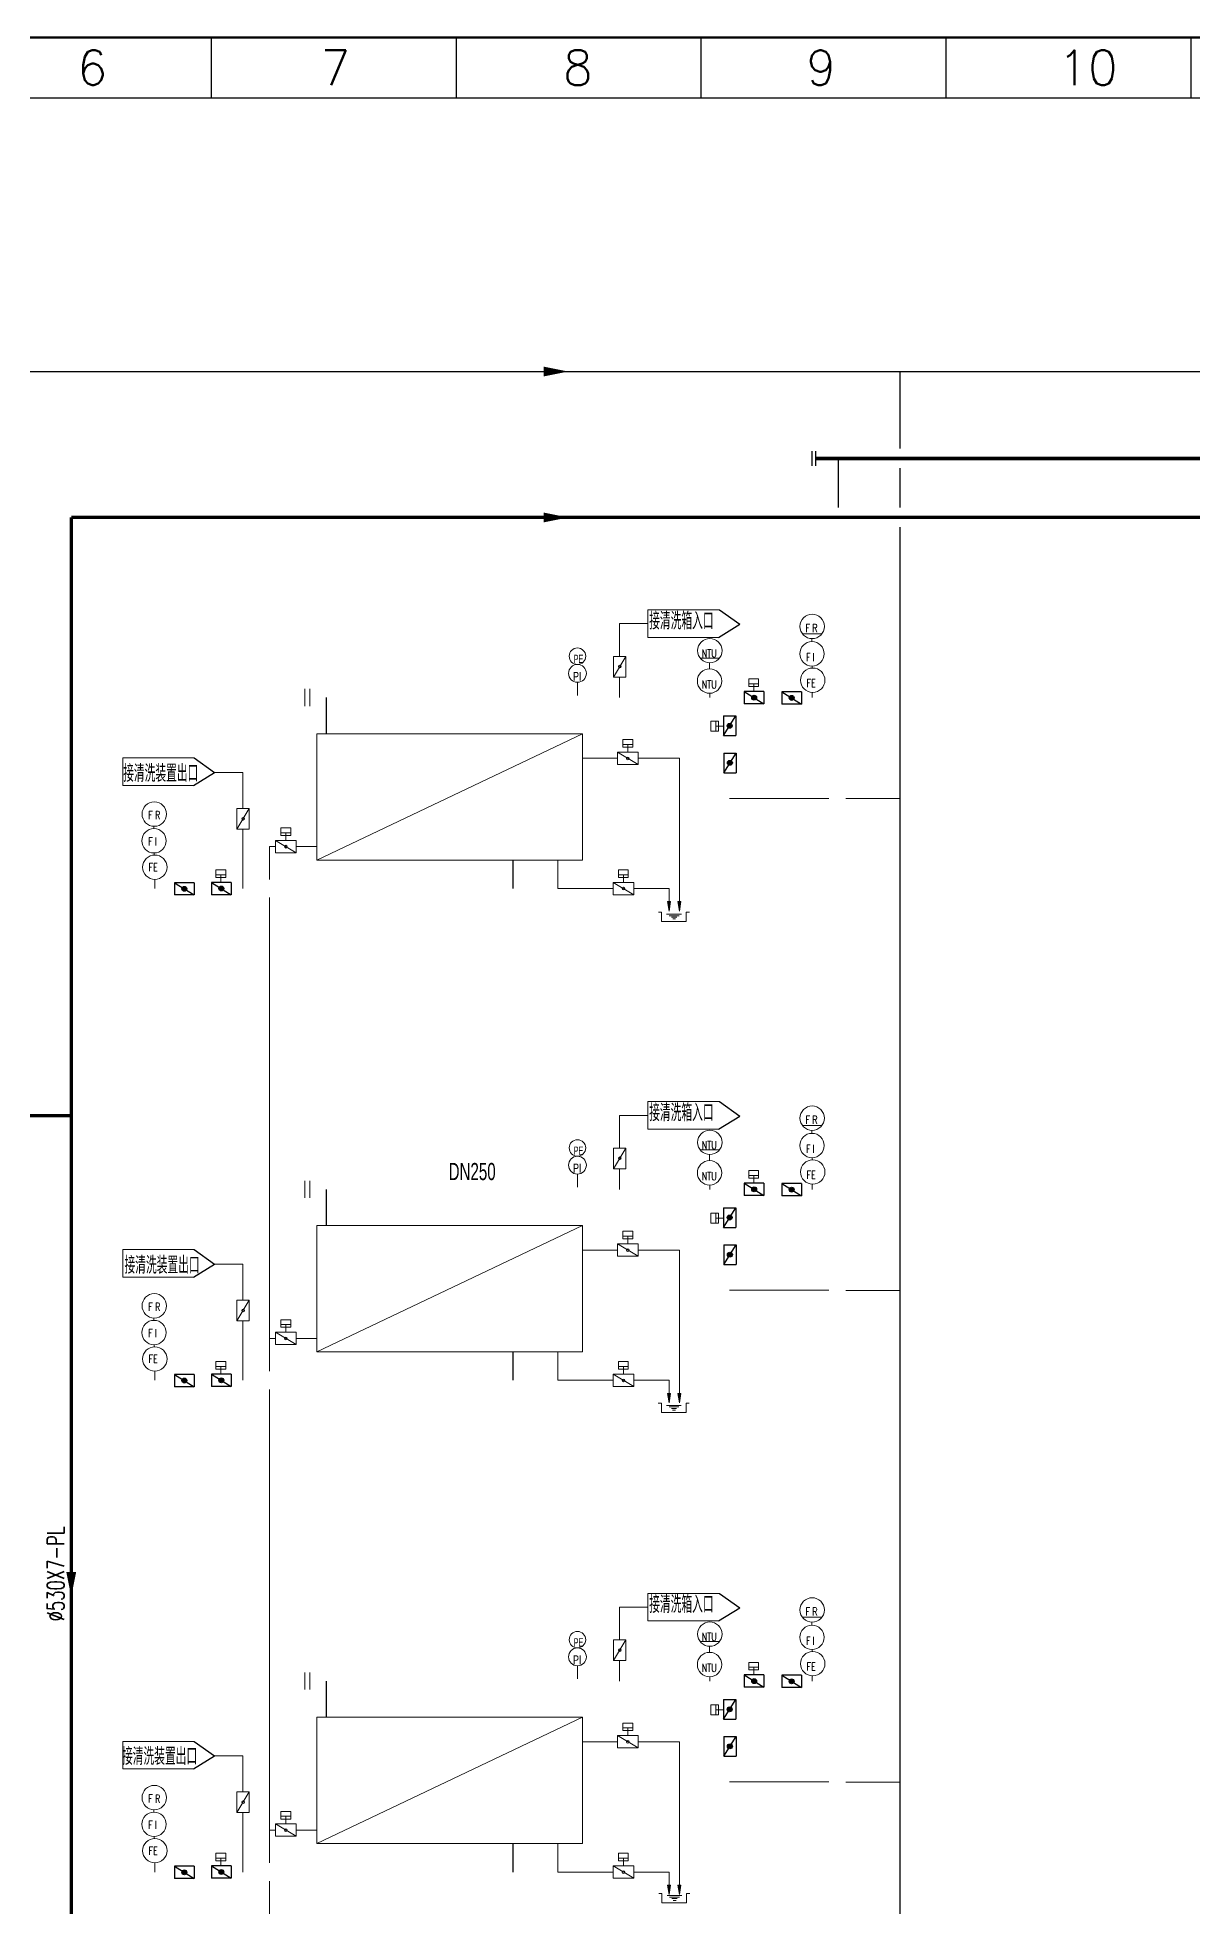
# Model space of a CAD drawing. Extents: x 2681 to 3102, y -1003 to -710.
# Drawn here: x 2822.8 to 2943.1, y -904.9 to -710.3 of the extents above; entities that cross this region are included whole.
import ezdxf

# ---------------------------------------------------------------- set-up
doc = ezdxf.new("R2010")
doc.units = 0
doc.header["$LTSCALE"] = 10
doc.header["$MEASUREMENT"] = 0
doc.layers.get('0').update_dxf_attribs({"linetype": 'CONTINUOUS'})
doc.layers.add('1', color=7, linetype='CONTINUOUS')
for name, color, linetype, lineweight in [('Level 1', 1, 'CONTINUOUS', 0), ('Level 5', 1, 'CONTINUOUS', 0), ('Level 63', 7, 'CONTINUOUS', 0)]:
    doc.layers.add(name, color=color, linetype=linetype, lineweight=lineweight)
doc.styles.add('HZ', font='geditxt.shx', dxfattribs={"width": 0.7, "bigfont": 'hztxt1.shx'})
doc.styles.get("Standard").update_dxf_attribs({"font": 'geditxt.shx', "width": 0.7, "bigfont": 'hztxt1.shx'})
doc.styles.add('Style-Single-line FangSong', font='')
doc.styles.add('Style-Single-line KaiTi', font='Single-line KaiTi.shx', dxfattribs={"bigfont": 'Single-line KaiTibig.shx'})
doc.styles.add('Style-STANDARD', font='')
doc.styles.get('Style-Single-line FangSong').set_extended_font_data('宋体')
doc.styles.get('Style-STANDARD').set_extended_font_data('宋体')

# ---------------------------------------------------------------- blocks, each defined once
blk = doc.blocks.new('A$C4607793D')
at = {"layer": '1'}
blk.add_lwpolyline([(1, 5, 0, 2, 0), (1, 0, 2, 2, 0)], format="xyseb", dxfattribs=at)
blk = doc.blocks.new('A$C17911FE2')
h = blk.add_hatch(color=0)
edge = h.paths.add_edge_path()
edge.add_arc((1.25, 2), 0.5, 0, 360)
at = {"color": 0}
for p, q in [((0, 0), (2.5, 4)), ((0, 4), (0, 0)), ((0, 4), (2.5, 4)), ((2.5, 4), (2.5, 0)), ((0, 0), (2.5, 0))]:
    blk.add_line(p, q, dxfattribs=at)
blk.add_circle((1.25, 2), 0.5, dxfattribs=at)

msp = doc.modelspace()

# ---------------------------------------------------------------- hatches: boundary and pattern name
h = msp.add_hatch(color=0)
edge = h.paths.add_edge_path()
edge.add_arc((2897.46, -779.03), 0.256, 0, 360)
h = msp.add_hatch(color=0)
edge = h.paths.add_edge_path()
edge.add_arc((2894.9, -781.97), 0.256, 0, 360)
h = msp.add_hatch(color=0)
edge = h.paths.add_edge_path()
edge.add_arc((2841.96, -798.91), 0.256, 0, 360)
h = msp.add_hatch(color=0)
edge = h.paths.add_edge_path()
edge.add_arc((2897.46, -830.23), 0.256, 0, 360)
h = msp.add_hatch(color=0)
edge = h.paths.add_edge_path()
edge.add_arc((2894.9, -833.17), 0.256, 0, 360)
h = msp.add_hatch(color=0)
edge = h.paths.add_edge_path()
edge.add_arc((2841.96, -850.11), 0.256, 0, 360)
h = msp.add_hatch(color=0)
edge = h.paths.add_edge_path()
edge.add_arc((2897.46, -881.43), 0.256, 0, 360)
h = msp.add_hatch(color=0)
edge = h.paths.add_edge_path()
edge.add_arc((2894.9, -884.37), 0.256, 0, 360)
h = msp.add_hatch(color=0)
edge = h.paths.add_edge_path()
edge.add_arc((2841.96, -901.31), 0.256, 0, 360)

# ---------------------------------------------------------------- linework, layer by layer
at = {"color": 0, "lineweight": 50}
msp.add_line((2681.49, -710.29), (3102.33, -710.29), dxfattribs=at)
at = {"color": 0}
for p, q in [((2840.88, -710.29), (2840.88, -716.59)), ((2866.4, -710.29), (2866.4, -716.59)), ((2891.91, -710.29), (2891.91, -716.59)), ((2917.43, -710.29), (2917.43, -716.59)), ((2942.94, -710.29), (2942.94, -716.59)), ((2896.43, -778.39), (2898.48, -779.67)), ((2898.48, -778.39), (2896.43, -778.39)), ((2896.43, -778.39), (2896.43, -779.67)), ((2898.48, -778.39), (2898.48, -779.67)), ((2898.48, -779.67), (2896.43, -779.67)), ((2894.26, -782.99), (2895.54, -780.94)), ((2894.26, -780.94), (2894.26, -782.99)), ((2894.26, -780.94), (2895.54, -780.94)), ((2895.54, -780.94), (2895.54, -782.99)), ((2894.26, -782.99), (2895.54, -782.99)), ((2840.93, -798.27), (2842.98, -799.55)), ((2842.98, -798.27), (2840.93, -798.27)), ((2840.93, -798.27), (2840.93, -799.55)), ((2842.98, -799.55), (2840.93, -799.55)), ((2842.98, -798.27), (2842.98, -799.55)), ((2896.43, -829.59), (2898.48, -830.87)), ((2898.48, -829.59), (2896.43, -829.59)), ((2896.43, -829.59), (2896.43, -830.87)), ((2898.48, -830.87), (2896.43, -830.87)), ((2898.48, -829.59), (2898.48, -830.87)), ((2894.26, -834.19), (2895.54, -832.14)), ((2894.26, -832.14), (2894.26, -834.19)), ((2894.26, -832.14), (2895.54, -832.14)), ((2895.54, -832.14), (2895.54, -834.19)), ((2894.26, -834.19), (2895.54, -834.19)), ((2840.93, -849.47), (2842.98, -850.75)), ((2842.98, -849.47), (2840.93, -849.47)), ((2840.93, -849.47), (2840.93, -850.75)), ((2842.98, -849.47), (2842.98, -850.75)), ((2842.98, -850.75), (2840.93, -850.75)), ((2896.43, -880.79), (2898.48, -882.07)), ((2898.48, -880.79), (2896.43, -880.79)), ((2896.43, -880.79), (2896.43, -882.07)), ((2898.48, -880.79), (2898.48, -882.07)), ((2894.26, -885.39), (2895.54, -883.34)), ((2894.26, -883.34), (2894.26, -885.39)), ((2894.26, -883.34), (2895.54, -883.34)), ((2895.54, -883.34), (2895.54, -885.39)), ((2898.48, -882.07), (2896.43, -882.07)), ((2894.26, -885.39), (2895.54, -885.39)), ((2840.93, -900.67), (2842.98, -901.95)), ((2842.98, -900.67), (2840.93, -900.67)), ((2840.93, -900.67), (2840.93, -901.95)), ((2842.98, -900.67), (2842.98, -901.95)), ((2842.98, -901.95), (2840.93, -901.95))]:
    msp.add_line(p, q, dxfattribs=at)
at = {"color": 0, "lineweight": 30}
msp.add_line((2687.79, -716.59), (3096.03, -716.59), dxfattribs=at)
at = {"color": 4, "linetype": 'Continuous'}
for p, q in [((2755.98, -745.08), (3031.84, -745.08)), ((2755.98, -745.08), (3014.88, -745.08)), ((2912.65, -753.1), (2912.65, -745.08)), ((2912.65, -759.25), (2912.65, -755.15)), ((2912.65, -945.89), (2912.65, -761.29))]:
    msp.add_line(p, q, dxfattribs=at)
at = {"color": 4}
for p, q in [((2893.84, -769.9), (2895.96, -771.4)), ((2893.76, -772.76), (2895.96, -771.4)), ((2839.14, -785.31), (2841.26, -786.82)), ((2839.06, -788.17), (2841.26, -786.82)), ((2893.84, -821.1), (2895.96, -822.6)), ((2893.76, -823.96), (2895.96, -822.6)), ((2839.14, -836.51), (2841.26, -838.02)), ((2839.06, -839.37), (2841.26, -838.02)), ((2893.76, -875.16), (2895.96, -873.8)), ((2893.84, -872.3), (2895.96, -873.8)), ((2839.06, -890.57), (2841.26, -889.22)), ((2839.14, -887.71), (2841.26, -889.22))]:
    msp.add_line(p, q, dxfattribs=at)
at = {"color": 3, "linetype": 'Continuous', "const_width": 0.358}
for points in [[(2903.89, -754.13), (3025.43, -754.13)], [(2826.32, -760.27), (2826.32, -954.13)], [(2826.32, -760.27), (2944.08, -760.27)], [(2806.02, -822.57), (2826.32, -822.57)]]:
    msp.add_lwpolyline(points, dxfattribs=at)
at = {"color": 0}
for centre in [(2897.46, -779.03), (2894.9, -781.97), (2841.96, -798.91), (2897.46, -830.23), (2894.9, -833.17), (2841.96, -850.11), (2897.46, -881.43), (2894.9, -884.37), (2841.96, -901.31)]:
    msp.add_circle(centre, 0.256, dxfattribs=at)
at = {"layer": '1'}
for p, q in [((2903.49, -754.89), (2903.49, -753.36)), ((2903.89, -754.89), (2903.89, -753.36))]:
    msp.add_line(p, q, dxfattribs=at)
at = {"layer": 'Level 1', "color": 4, "linetype": 'Continuous', "lineweight": 0}
for p, q in [((2886.39, -769.9), (2886.39, -772.76)), ((2893.84, -769.9), (2886.39, -769.9)), ((2886.39, -772.76), (2893.76, -772.76)), ((2851.91, -795.94), (2879.56, -782.8)), ((2831.69, -785.31), (2831.69, -788.17)), ((2839.14, -785.31), (2831.69, -785.31)), ((2831.69, -788.17), (2839.06, -788.17)), ((2886.39, -821.1), (2886.39, -823.96)), ((2893.84, -821.1), (2886.39, -821.1)), ((2886.39, -823.96), (2893.76, -823.96)), ((2851.91, -847.14), (2879.56, -834)), ((2831.69, -836.51), (2831.69, -839.37)), ((2839.14, -836.51), (2831.69, -836.51)), ((2831.69, -839.37), (2839.06, -839.37)), ((2886.39, -872.3), (2886.39, -875.16)), ((2893.84, -872.3), (2886.39, -872.3)), ((2886.39, -875.16), (2893.76, -875.16)), ((2851.91, -898.34), (2879.56, -885.2)), ((2831.69, -887.71), (2831.69, -890.57)), ((2839.14, -887.71), (2831.69, -887.71)), ((2831.69, -890.57), (2839.06, -890.57))]:
    msp.add_line(p, q, dxfattribs=at)
at = {"layer": 'Level 1', "color": 7, "linetype": 'Continuous', "lineweight": 0}
for p, q in [((2883.44, -771.33), (2886.39, -771.33)), ((2884.09, -774.74), (2882.8, -776.89)), ((2850.66, -778.13), (2850.66, -779.92)), ((2851.19, -778.13), (2851.19, -779.92)), ((2896.89, -777.58), (2897.92, -777.58)), ((2897.41, -778.38), (2897.41, -777.58)), ((2893.46, -782.54), (2893.46, -781.5)), ((2894.25, -782.02), (2893.46, -782.02)), ((2883.77, -783.91), (2884.81, -783.91)), ((2884.29, -784.7), (2884.29, -783.91)), ((2885.37, -785.99), (2883.22, -784.7)), ((2841.26, -786.82), (2844.21, -786.82)), ((2844.86, -790.57), (2843.57, -792.72)), ((2847.61, -793.9), (2847.61, -795.19)), ((2849.76, -795.19), (2847.61, -793.9)), ((2848.16, -793.1), (2849.2, -793.1)), ((2848.68, -793.9), (2848.68, -793.1)), ((2841.39, -797.47), (2842.43, -797.47)), ((2841.91, -798.27), (2841.91, -797.47)), ((2883.32, -797.47), (2884.35, -797.47)), ((2883.84, -798.27), (2883.84, -797.47)), ((2884.91, -799.56), (2882.76, -798.27)), ((2888.59, -798.91), (2888.59, -801.26)), ((2888.43, -800.27), (2888.59, -801.26)), ((2888.76, -800.27), (2888.43, -800.27)), ((2888.48, -800.31), (2888.6, -801.13)), ((2888.7, -800.31), (2888.48, -800.31)), ((2888.52, -800.37), (2888.59, -800.94)), ((2888.65, -800.37), (2888.52, -800.37)), ((2888.61, -800.4), (2888.57, -800.41)), ((2888.57, -800.41), (2888.59, -800.78)), ((2888.59, -801.26), (2888.76, -800.27)), ((2888.59, -801.26), (2888.7, -800.31)), ((2888.59, -800.94), (2888.61, -800.4)), ((2888.6, -801.13), (2888.65, -800.37)), ((2889.51, -800.27), (2889.67, -801.26)), ((2889.83, -800.27), (2889.51, -800.27)), ((2889.55, -800.31), (2889.67, -801.13)), ((2889.77, -800.31), (2889.55, -800.31)), ((2889.6, -800.37), (2889.67, -800.94)), ((2889.72, -800.37), (2889.6, -800.37)), ((2889.69, -800.4), (2889.64, -800.41)), ((2889.64, -800.41), (2889.66, -800.78)), ((2889.67, -801.26), (2889.83, -800.27)), ((2889.67, -801.26), (2889.77, -800.31)), ((2889.67, -801.13), (2889.72, -800.37)), ((2889.67, -800.94), (2889.69, -800.4)), ((2883.44, -822.53), (2886.39, -822.53)), ((2884.09, -825.94), (2882.8, -828.09)), ((2896.89, -828.78), (2897.92, -828.78)), ((2897.41, -829.58), (2897.41, -828.78)), ((2850.66, -829.33), (2850.66, -831.12)), ((2851.19, -829.33), (2851.19, -831.12)), ((2893.46, -833.74), (2893.46, -832.7)), ((2894.25, -833.22), (2893.46, -833.22)), ((2885.37, -837.19), (2883.22, -835.9)), ((2883.77, -835.11), (2884.81, -835.11)), ((2884.29, -835.9), (2884.29, -835.11)), ((2841.26, -838.02), (2844.21, -838.02)), ((2844.86, -841.77), (2843.57, -843.92)), ((2848.16, -844.3), (2849.2, -844.3)), ((2848.68, -845.1), (2848.68, -844.3)), ((2847.61, -845.1), (2847.61, -846.39)), ((2849.76, -846.39), (2847.61, -845.1)), ((2841.39, -848.67), (2842.43, -848.67)), ((2841.91, -849.47), (2841.91, -848.67)), ((2884.91, -850.76), (2882.76, -849.47)), ((2883.32, -848.67), (2884.35, -848.67)), ((2883.84, -849.47), (2883.84, -848.67)), ((2888.59, -850.11), (2888.59, -852.46)), ((2888.43, -851.47), (2888.59, -852.46)), ((2888.76, -851.47), (2888.43, -851.47)), ((2888.48, -851.51), (2888.6, -852.33)), ((2888.7, -851.51), (2888.48, -851.51)), ((2888.52, -851.57), (2888.59, -852.14)), ((2888.65, -851.57), (2888.52, -851.57)), ((2888.61, -851.6), (2888.57, -851.61)), ((2888.57, -851.61), (2888.59, -851.98)), ((2888.59, -852.46), (2888.76, -851.47)), ((2888.59, -852.46), (2888.7, -851.51)), ((2888.59, -852.14), (2888.61, -851.6)), ((2888.6, -852.33), (2888.65, -851.57)), ((2889.51, -851.47), (2889.67, -852.46)), ((2889.83, -851.47), (2889.51, -851.47)), ((2889.55, -851.51), (2889.67, -852.33)), ((2889.77, -851.51), (2889.55, -851.51)), ((2889.6, -851.57), (2889.67, -852.14)), ((2889.72, -851.57), (2889.6, -851.57)), ((2889.69, -851.6), (2889.64, -851.61)), ((2889.64, -851.61), (2889.66, -851.98)), ((2889.67, -852.46), (2889.83, -851.47)), ((2889.67, -852.46), (2889.77, -851.51)), ((2889.67, -852.33), (2889.72, -851.57)), ((2889.67, -852.14), (2889.69, -851.6)), ((2883.44, -873.73), (2886.39, -873.73)), ((2884.09, -877.14), (2882.8, -879.29)), ((2850.66, -880.53), (2850.66, -882.32)), ((2851.19, -880.53), (2851.19, -882.32)), ((2896.89, -879.98), (2897.92, -879.98)), ((2897.41, -880.78), (2897.41, -879.98)), ((2893.46, -884.94), (2893.46, -883.9)), ((2894.25, -884.42), (2893.46, -884.42)), ((2885.37, -888.39), (2883.22, -887.1)), ((2883.77, -886.31), (2884.81, -886.31)), ((2884.29, -887.1), (2884.29, -886.31)), ((2841.26, -889.22), (2844.21, -889.22)), ((2844.86, -892.97), (2843.57, -895.12)), ((2847.61, -896.3), (2847.61, -897.59)), ((2849.76, -897.59), (2847.61, -896.3)), ((2848.16, -895.5), (2849.2, -895.5)), ((2848.68, -896.3), (2848.68, -895.5)), ((2841.39, -899.87), (2842.43, -899.87)), ((2841.91, -900.67), (2841.91, -899.87)), ((2884.91, -901.96), (2882.76, -900.67)), ((2883.32, -899.87), (2884.35, -899.87)), ((2883.84, -900.67), (2883.84, -899.87)), ((2888.43, -902.67), (2888.59, -903.66)), ((2888.76, -902.67), (2888.43, -902.67)), ((2888.48, -902.71), (2888.6, -903.53)), ((2888.7, -902.71), (2888.48, -902.71)), ((2888.52, -902.77), (2888.59, -903.34)), ((2888.65, -902.77), (2888.52, -902.77)), ((2888.61, -902.8), (2888.57, -902.81)), ((2888.57, -902.81), (2888.59, -903.18)), ((2888.59, -901.31), (2888.59, -903.66)), ((2888.59, -903.66), (2888.76, -902.67)), ((2888.59, -903.66), (2888.7, -902.71)), ((2888.59, -903.34), (2888.61, -902.8)), ((2888.6, -903.53), (2888.65, -902.77)), ((2889.51, -902.67), (2889.67, -903.66)), ((2889.83, -902.67), (2889.51, -902.67)), ((2889.55, -902.71), (2889.67, -903.53)), ((2889.77, -902.71), (2889.55, -902.71)), ((2889.6, -902.77), (2889.67, -903.34)), ((2889.72, -902.77), (2889.6, -902.77)), ((2889.69, -902.8), (2889.64, -902.81)), ((2889.64, -902.81), (2889.66, -903.18)), ((2889.67, -903.66), (2889.83, -902.67)), ((2889.67, -903.66), (2889.77, -902.71)), ((2889.67, -903.53), (2889.72, -902.77)), ((2889.67, -903.34), (2889.69, -902.8))]:
    msp.add_line(p, q, dxfattribs=at)
at = {"layer": 'Level 1', "color": 7, "linetype": 'Continuous', "lineweight": 0, "ltscale": 10}
for p, q in [((2883.44, -774.74), (2883.44, -771.33)), ((2883.44, -779.03), (2883.44, -776.89)), ((2844.21, -790.57), (2844.21, -786.82)), ((2894.9, -789.52), (2905.22, -789.52)), ((2906.99, -789.55), (2912.65, -789.55)), ((2844.21, -798.91), (2844.21, -792.72)), ((2883.44, -825.94), (2883.44, -822.53)), ((2883.44, -830.23), (2883.44, -828.09)), ((2844.21, -841.77), (2844.21, -838.02)), ((2894.9, -840.72), (2905.22, -840.72)), ((2906.99, -840.75), (2912.65, -840.75)), ((2844.21, -850.11), (2844.21, -843.92)), ((2883.44, -877.14), (2883.44, -873.73)), ((2883.44, -881.43), (2883.44, -879.29)), ((2844.21, -892.97), (2844.21, -889.22)), ((2894.9, -891.92), (2905.22, -891.92)), ((2906.99, -891.95), (2912.65, -891.95)), ((2844.21, -901.31), (2844.21, -895.12))]:
    msp.add_line(p, q, dxfattribs=at)
at = {"layer": 'Level 1', "color": 4, "linetype": 'Continuous', "lineweight": 0, "ltscale": 10}
for p, q in [((2879.05, -777.44), (2879.05, -778.81)), ((2879.59, -785.35), (2883.22, -785.35)), ((2885.37, -785.35), (2889.67, -785.35)), ((2889.67, -801.26), (2889.67, -785.35)), ((2846.96, -794.55), (2846.96, -797.96)), ((2877.01, -798.91), (2877.01, -795.94)), ((2846.96, -849.16), (2846.96, -799.86)), ((2882.76, -798.91), (2877.01, -798.91)), ((2884.91, -798.91), (2888.59, -798.91)), ((2887.49, -801.36), (2887.81, -801.36)), ((2887.81, -801.36), (2887.81, -802.33)), ((2888.34, -801.58), (2889.89, -801.58)), ((2888.61, -801.74), (2889.63, -801.74)), ((2890.38, -802.33), (2890.38, -801.36)), ((2890.38, -801.36), (2890.71, -801.36)), ((2887.81, -802.33), (2890.38, -802.33)), ((2888.84, -801.89), (2889.4, -801.89)), ((2888.98, -802.07), (2889.28, -802.07)), ((2879.05, -828.64), (2879.05, -830.01)), ((2879.59, -836.55), (2883.22, -836.55)), ((2885.37, -836.55), (2889.67, -836.55)), ((2889.67, -852.46), (2889.67, -836.55)), ((2877.01, -850.11), (2877.01, -847.14)), ((2882.76, -850.11), (2877.01, -850.11)), ((2884.91, -850.11), (2888.59, -850.11)), ((2846.96, -900.36), (2846.96, -851.06)), ((2887.47, -852.51), (2887.79, -852.51)), ((2887.79, -852.51), (2887.79, -853.48)), ((2887.79, -853.48), (2890.36, -853.48)), ((2888.32, -852.74), (2889.87, -852.74)), ((2888.59, -852.89), (2889.61, -852.89)), ((2888.83, -853.05), (2889.38, -853.05)), ((2888.96, -853.23), (2889.26, -853.23)), ((2890.36, -853.48), (2890.36, -852.51)), ((2890.36, -852.51), (2890.69, -852.51)), ((2879.05, -879.84), (2879.05, -881.21)), ((2879.59, -887.75), (2883.22, -887.75)), ((2885.37, -887.75), (2889.67, -887.75)), ((2889.67, -903.66), (2889.67, -887.75)), ((2877.01, -901.31), (2877.01, -898.34)), ((2846.96, -951.56), (2846.96, -902.26)), ((2882.76, -901.31), (2877.01, -901.31)), ((2884.91, -901.31), (2888.59, -901.31)), ((2887.53, -903.55), (2887.85, -903.55)), ((2887.85, -903.55), (2887.85, -904.51)), ((2887.85, -904.51), (2890.42, -904.51)), ((2888.38, -903.77), (2889.93, -903.77)), ((2888.65, -903.93), (2889.67, -903.93)), ((2888.88, -904.08), (2889.44, -904.08)), ((2889.02, -904.26), (2889.32, -904.26)), ((2890.42, -904.51), (2890.42, -903.55)), ((2890.42, -903.55), (2890.75, -903.55))]:
    msp.add_line(p, q, dxfattribs=at)
at = {"layer": 'Level 1', "color": 3, "linetype": 'Continuous', "lineweight": 30, "ltscale": 10}
for p, q in [((2852.92, -782.8), (2852.92, -779.03)), ((2872.31, -795.94), (2872.31, -798.91)), ((2852.92, -834), (2852.92, -830.23)), ((2872.31, -847.14), (2872.31, -850.11)), ((2852.92, -885.2), (2852.92, -881.43)), ((2872.31, -898.34), (2872.31, -901.31))]:
    msp.add_line(p, q, dxfattribs=at)
at = {"layer": 'Level 1', "color": 3, "linetype": 'Continuous', "lineweight": 0}
for p, q in [((2847.61, -794.55), (2846.96, -794.55)), ((2851.91, -794.55), (2849.76, -794.55)), ((2847.61, -845.75), (2846.96, -845.75)), ((2851.91, -845.75), (2849.76, -845.75)), ((2847.61, -896.95), (2846.96, -896.95)), ((2851.91, -896.95), (2849.76, -896.95))]:
    msp.add_line(p, q, dxfattribs=at)
at = {"layer": 'Level 1', "color": 3, "linetype": 'Continuous', "lineweight": 30, "ltscale": 10, "flags": 128}
msp.add_lwpolyline([(2906.24, -759.25), (2906.24, -754.13)], dxfattribs=at)
msp.add_lwpolyline([(2902.26, -932.63, 0.0000179, 0.0000179, 0), (2906.24, -932.63, 0, 0, 0), (2906.24, -761.29, 0, 0, 0)], format="xyseb", dxfattribs=at)
at = {"layer": 'Level 1', "color": 7, "linetype": 'Continuous', "lineweight": 0, "flags": 128}
for points in [[(2884.09, -774.74), (2884.09, -776.89), (2882.8, -776.89), (2882.8, -774.74)], [(2896.89, -777.08), (2897.92, -777.08), (2897.92, -777.87), (2896.89, -777.87)], [(2892.95, -782.54), (2892.95, -781.5), (2893.74, -781.5), (2893.74, -782.54)], [(2883.77, -783.4), (2884.81, -783.4), (2884.81, -784.19), (2883.77, -784.19)], [(2885.37, -785.99), (2883.22, -785.99), (2883.22, -784.7), (2885.37, -784.7)], [(2844.86, -790.57), (2844.86, -792.72), (2843.57, -792.72), (2843.57, -790.57)], [(2849.76, -795.19), (2847.61, -795.19), (2847.61, -793.9), (2849.76, -793.9)], [(2848.16, -792.6), (2849.2, -792.6), (2849.2, -793.39), (2848.16, -793.39)], [(2841.39, -796.96), (2842.43, -796.96), (2842.43, -797.76), (2841.39, -797.76)], [(2883.32, -796.96), (2884.35, -796.96), (2884.35, -797.76), (2883.32, -797.76)], [(2884.91, -799.56), (2882.76, -799.56), (2882.76, -798.27), (2884.91, -798.27)], [(2884.09, -825.94), (2884.09, -828.09), (2882.8, -828.09), (2882.8, -825.94)], [(2896.89, -828.28), (2897.92, -828.28), (2897.92, -829.07), (2896.89, -829.07)], [(2892.95, -833.74), (2892.95, -832.7), (2893.74, -832.7), (2893.74, -833.74)], [(2883.77, -834.6), (2884.81, -834.6), (2884.81, -835.39), (2883.77, -835.39)], [(2885.37, -837.19), (2883.22, -837.19), (2883.22, -835.9), (2885.37, -835.9)], [(2844.86, -841.77), (2844.86, -843.92), (2843.57, -843.92), (2843.57, -841.77)], [(2848.16, -843.8), (2849.2, -843.8), (2849.2, -844.59), (2848.16, -844.59)], [(2849.76, -846.39), (2847.61, -846.39), (2847.61, -845.1), (2849.76, -845.1)], [(2841.39, -848.16), (2842.43, -848.16), (2842.43, -848.96), (2841.39, -848.96)], [(2883.32, -848.16), (2884.35, -848.16), (2884.35, -848.96), (2883.32, -848.96)], [(2884.91, -850.76), (2882.76, -850.76), (2882.76, -849.47), (2884.91, -849.47)], [(2884.09, -877.14), (2884.09, -879.29), (2882.8, -879.29), (2882.8, -877.14)], [(2896.89, -879.48), (2897.92, -879.48), (2897.92, -880.27), (2896.89, -880.27)], [(2892.95, -884.94), (2892.95, -883.9), (2893.74, -883.9), (2893.74, -884.94)], [(2885.37, -888.39), (2883.22, -888.39), (2883.22, -887.1), (2885.37, -887.1)], [(2883.77, -885.8), (2884.81, -885.8), (2884.81, -886.59), (2883.77, -886.59)], [(2844.86, -892.97), (2844.86, -895.12), (2843.57, -895.12), (2843.57, -892.97)], [(2848.16, -895), (2849.2, -895), (2849.2, -895.79), (2848.16, -895.79)], [(2849.76, -897.59), (2847.61, -897.59), (2847.61, -896.3), (2849.76, -896.3)], [(2841.39, -899.36), (2842.43, -899.36), (2842.43, -900.16), (2841.39, -900.16)], [(2884.91, -901.96), (2882.76, -901.96), (2882.76, -900.67), (2884.91, -900.67)], [(2883.32, -899.36), (2884.35, -899.36), (2884.35, -900.16), (2883.32, -900.16)]]:
    msp.add_lwpolyline(points, close=True, dxfattribs=at)
at = {"layer": 'Level 1', "color": 3, "linetype": 'Continuous', "lineweight": 30, "ltscale": 10, "const_width": 0.0000179, "flags": 128}
for points in [[(2851.19, -779.03), (2896.43, -779.03)], [(2894.74, -779.03), (2896.43, -779.03)], [(2898.48, -779.03), (2900.34, -779.03)], [(2902.31, -779.03), (2906.24, -779.03)], [(2902.39, -779.03), (2904.55, -779.03)], [(2826.32, -798.91), (2837.08, -798.91)], [(2839.13, -798.94), (2840.93, -798.94)], [(2842.99, -798.91), (2872.31, -798.91)], [(2851.19, -830.23), (2896.43, -830.23)], [(2894.74, -830.23), (2896.43, -830.23)], [(2898.48, -830.23), (2900.34, -830.23)], [(2902.38, -830.23), (2906.24, -830.23)], [(2902.39, -830.23), (2904.55, -830.23)], [(2826.32, -850.11), (2837.08, -850.11)], [(2839.13, -850.11), (2840.93, -850.11)], [(2842.98, -850.11), (2882.76, -850.11)], [(2842.99, -850.11), (2872.31, -850.11)], [(2851.19, -881.43), (2896.43, -881.43)], [(2894.74, -881.43), (2896.43, -881.43)], [(2898.48, -881.43), (2900.34, -881.43)], [(2902.36, -881.43), (2906.24, -881.43)], [(2902.39, -881.43), (2904.55, -881.43)], [(2826.32, -901.31), (2837.08, -901.31)], [(2839.13, -901.31), (2840.93, -901.31)], [(2842.98, -901.31), (2882.76, -901.31)], [(2842.99, -901.31), (2872.31, -901.31)]]:
    msp.add_lwpolyline(points, dxfattribs=at)
at = {"layer": 'Level 1', "color": 7, "linetype": 'Continuous', "lineweight": 30, "ltscale": 10, "const_width": 0.0000179, "flags": 128}
for points in [[(2894.9, -780.94), (2894.9, -779.03)], [(2894.93, -784.8), (2894.93, -782.99)], [(2894.9, -789.52), (2894.9, -786.85)], [(2894.9, -832.14), (2894.9, -830.23)], [(2894.93, -836), (2894.93, -834.19)], [(2894.9, -840.72), (2894.9, -838.05)], [(2894.9, -883.34), (2894.9, -881.43)], [(2894.93, -887.2), (2894.93, -885.39)], [(2894.9, -891.92), (2894.9, -889.25)]]:
    msp.add_lwpolyline(points, dxfattribs=at)
at = {"layer": 'Level 1', "color": 4, "linetype": 'Continuous', "lineweight": 0, "flags": 128}
for points in [[(2851.91, -782.8), (2879.56, -782.8), (2879.56, -795.94), (2851.91, -795.94)], [(2851.91, -834), (2879.56, -834), (2879.56, -847.14), (2851.91, -847.14)], [(2851.91, -885.2), (2879.56, -885.2), (2879.56, -898.34), (2851.91, -898.34)]]:
    msp.add_lwpolyline(points, close=True, dxfattribs=at)
at = {"layer": 'Level 1', "color": 7, "linetype": 'Continuous', "lineweight": 0}
for centre, radius in [((2903.5, -771.62), 1.27), ((2879.05, -774.72), 0.86), ((2892.84, -774.14), 1.27), ((2883.45, -775.8), 0.14), ((2884.3, -785.36), 0.14), ((2834.97, -791.16), 1.27), ((2844.22, -791.64), 0.14), ((2848.69, -794.55), 0.14), ((2883.84, -798.92), 0.14), ((2903.5, -822.82), 1.27), ((2879.05, -825.92), 0.86), ((2892.84, -825.34), 1.27), ((2883.45, -827), 0.14), ((2884.3, -836.56), 0.14), ((2834.97, -842.36), 1.27), ((2844.22, -842.84), 0.14), ((2848.69, -845.75), 0.14), ((2883.84, -850.12), 0.14), ((2903.5, -874.02), 1.27), ((2892.84, -876.54), 1.27), ((2879.05, -877.12), 0.86), ((2883.45, -878.2), 0.14), ((2884.3, -887.76), 0.14), ((2834.97, -893.56), 1.27), ((2844.22, -894.04), 0.14), ((2848.69, -896.95), 0.14), ((2883.84, -901.32), 0.14)]:
    msp.add_circle(centre, radius, dxfattribs=at)
at = {"layer": 'Level 1', "color": 4, "linetype": 'Continuous', "lineweight": 0, "ltscale": 10}
for centre in [(2879.05, -776.51), (2879.05, -827.71), (2879.05, -878.91)]:
    msp.add_circle(centre, 0.929, dxfattribs=at)
at = {"layer": 'Level 63', "color": 7, "linetype": 'Continuous', "lineweight": 0}
for p, q in [((2902.5, -772.39), (2904.51, -772.39)), ((2903.48, -773.2), (2903.48, -772.88)), ((2891.84, -774.91), (2893.84, -774.91)), ((2892.81, -776.04), (2892.81, -775.4)), ((2903.5, -775.96), (2903.5, -775.73)), ((2892.84, -779.03), (2892.84, -778.57)), ((2903.49, -779.03), (2903.49, -778.52)), ((2834.94, -792.67), (2834.94, -792.43)), ((2834.97, -795.43), (2834.97, -795.2)), ((2835.03, -798.91), (2835.03, -797.95)), ((2902.5, -823.59), (2904.51, -823.59)), ((2903.48, -824.4), (2903.48, -824.08)), ((2891.84, -826.11), (2893.84, -826.11)), ((2892.81, -827.24), (2892.81, -826.6)), ((2903.5, -827.16), (2903.5, -826.93)), ((2892.84, -830.23), (2892.84, -829.77)), ((2903.49, -830.23), (2903.49, -829.72)), ((2834.94, -843.87), (2834.94, -843.63)), ((2834.97, -846.63), (2834.97, -846.4)), ((2835.03, -850.11), (2835.03, -849.15)), ((2902.5, -874.79), (2904.51, -874.79)), ((2903.48, -875.6), (2903.48, -875.28)), ((2891.84, -877.31), (2893.84, -877.31)), ((2892.81, -878.44), (2892.81, -877.8)), ((2903.5, -878.36), (2903.5, -878.13)), ((2892.84, -881.43), (2892.84, -880.97)), ((2903.49, -881.43), (2903.49, -880.92)), ((2834.94, -895.07), (2834.94, -894.83)), ((2834.97, -897.83), (2834.97, -897.6)), ((2835.03, -901.31), (2835.03, -900.35))]:
    msp.add_line(p, q, dxfattribs=at)
for centre in [(2903.48, -774.47), (2892.81, -777.31), (2903.56, -777.22), (2834.94, -793.94), (2835.03, -796.69), (2903.48, -825.67), (2892.81, -828.51), (2903.56, -828.42), (2834.94, -845.14), (2835.03, -847.89), (2903.48, -876.87), (2892.81, -879.71), (2903.56, -879.62), (2834.94, -896.34), (2835.03, -899.09)]:
    msp.add_circle(centre, 1.27, dxfattribs=at)

# ---------------------------------------------------------------- block references
at = {"color": 0, "xscale": 0.5120000000000001, "yscale": 0.5120000000000001, "zscale": 0.5120000000000001, "rotation": 270}
for p in [(2900.34, -778.42), (2837.08, -798.3), (2900.34, -829.62), (2837.08, -849.5), (2900.34, -880.82), (2837.08, -900.7)]:
    msp.add_blockref('A$C17911FE2', p, dxfattribs=at)
at = {"color": 0, "xscale": 0.5120000000000001, "yscale": 0.5120000000000001, "zscale": 0.5120000000000001}
for p in [(2894.29, -786.85), (2894.29, -838.05), (2894.29, -889.25)]:
    msp.add_blockref('A$C17911FE2', p, dxfattribs=at)
at = {"layer": '1', "yscale": 0.5120000000000001, "zscale": 0.5120000000000001}
for p, xscale, rotation in [((2875.52, -744.57), 0.5120000000000001, 270), ((2875.52, -759.76), 0.5120000000000001, 270), ((2825.81, -870.08), -0.5120000000000001, 180)]:
    msp.add_blockref('A$C4607793D', p, dxfattribs=dict(at, xscale=xscale, rotation=rotation))

# ---------------------------------------------------------------- texts
at = {"color": 0}
for s, height, p in [('6', 3.62, (2826.96, -715.25)), ('7', 3.62, (2852.3, -715.25)), ('8', 3.62, (2877.54, -715.25)), ('9', 3.62, (2902.89, -715.25)), ('10', 3.616, (2929.13, -715.25))]:
    msp.add_text(s, height=height, dxfattribs=at).set_placement(p)
at = {"color": 7, "style": 'HZ', "width": 0.7}
msp.add_text('%%C530X7-PL', height=1.792, rotation=90, dxfattribs=at).set_placement((2825.6, -875.22))
at = {"layer": 'Level 1', "color": 7, "style": 'Style-Single-line KaiTi', "width": 0.657143}
msp.add_text('DN250', height=1.792, dxfattribs=at).set_placement((2865.63, -829.27))
at = {"layer": 'Level 1', "color": 7, "linetype": 'Continuous', "lineweight": 0, "char_height": 0.8601, "attachment_point": 8, "line_spacing_factor": 0.722892, "style": 'Style-Single-line KaiTi'}
for insert in [(2879.16, -775.43), (2879.16, -826.63), (2879.16, -877.83)]:
    msp.add_mtext('\\FSingle-line KaiTi.shx;\\W0.600060x;PE', dxfattribs=dict(at, insert=insert))
at = {"layer": 'Level 1', "color": 4, "linetype": 'Continuous', "lineweight": 0, "char_height": 0.929, "attachment_point": 7, "line_spacing_factor": 0.722892, "style": 'Style-Single-line FangSong'}
for insert in [(2878.59, -777.28), (2878.59, -828.48), (2878.59, -879.68)]:
    msp.add_mtext('\\FSingle-line FangSong.shx;\\W0.750000x;PI', dxfattribs=dict(at, insert=insert))
at = {"layer": 'Level 5', "color": 4, "style": 'Style-Single-line KaiTi', "width": 0.657143}
for s, p in [('接清洗箱入口', (2886.52, -771.94)), ('接清洗装置出口', (2831.73, -787.81)), ('接清洗箱入口', (2886.52, -823.14)), ('接清洗装置出口', (2831.87, -839.02)), ('接清洗箱入口', (2886.52, -874.34)), ('接清洗装置出口', (2831.61, -890.16))]:
    msp.add_text(s, height=1.792, dxfattribs=at).set_placement(p)
at = {"layer": 'Level 63', "color": 7, "linetype": 'Continuous', "lineweight": 0, "char_height": 0.833, "attachment_point": 7, "line_spacing_factor": 0.722892, "style": 'Style-STANDARD'}
for s, insert in [('\\FSTANDARD.shx;\\W0.800186x;F', (2902.82, -772.21)), ('\\FSTANDARD.shx;\\W0.800186x;R', (2903.51, -772.21)), ('\\FSTANDARD.shx;\\W0.800186x;NTU', (2892, -774.84)), ('\\FSTANDARD.shx;\\W0.800186x;F', (2902.86, -775.24)), ('\\FSTANDARD.shx;\\W0.800186x;I', (2903.55, -775.24)), ('\\FSTANDARD.shx;\\W0.800186x;NTU', (2892, -778.08)), ('\\FSTANDARD.shx;\\W0.800186x;FE', (2902.91, -777.94)), ('\\FSTANDARD.shx;\\W0.800186x;F', (2834.35, -791.68)), ('\\FSTANDARD.shx;\\W0.800186x;R', (2835.05, -791.69)), ('\\FSTANDARD.shx;\\W0.800186x;F', (2834.33, -794.42)), ('\\FSTANDARD.shx;\\W0.800186x;I', (2835.02, -794.42)), ('\\FSTANDARD.shx;\\W0.800186x;FE', (2834.37, -797.11)), ('\\FSTANDARD.shx;\\W0.800186x;F', (2902.82, -823.41)), ('\\FSTANDARD.shx;\\W0.800186x;R', (2903.51, -823.41)), ('\\FSTANDARD.shx;\\W0.800186x;NTU', (2892, -826.04)), ('\\FSTANDARD.shx;\\W0.800186x;F', (2902.86, -826.44)), ('\\FSTANDARD.shx;\\W0.800186x;I', (2903.55, -826.44)), ('\\FSTANDARD.shx;\\W0.800186x;NTU', (2892, -829.28)), ('\\FSTANDARD.shx;\\W0.800186x;FE', (2902.91, -829.14)), ('\\FSTANDARD.shx;\\W0.800186x;F', (2834.35, -842.88)), ('\\FSTANDARD.shx;\\W0.800186x;R', (2835.05, -842.89)), ('\\FSTANDARD.shx;\\W0.800186x;F', (2834.33, -845.62)), ('\\FSTANDARD.shx;\\W0.800186x;I', (2835.02, -845.62)), ('\\FSTANDARD.shx;\\W0.800186x;FE', (2834.37, -848.31)), ('\\FSTANDARD.shx;\\W0.800186x;F', (2902.82, -874.61)), ('\\FSTANDARD.shx;\\W0.800186x;R', (2903.51, -874.61)), ('\\FSTANDARD.shx;\\W0.800186x;NTU', (2892, -877.24)), ('\\FSTANDARD.shx;\\W0.800186x;F', (2902.86, -877.64)), ('\\FSTANDARD.shx;\\W0.800186x;I', (2903.55, -877.64)), ('\\FSTANDARD.shx;\\W0.800186x;NTU', (2892, -880.48)), ('\\FSTANDARD.shx;\\W0.800186x;FE', (2902.91, -880.34)), ('\\FSTANDARD.shx;\\W0.800186x;F', (2834.35, -894.08)), ('\\FSTANDARD.shx;\\W0.800186x;R', (2835.05, -894.09)), ('\\FSTANDARD.shx;\\W0.800186x;F', (2834.33, -896.82)), ('\\FSTANDARD.shx;\\W0.800186x;I', (2835.02, -896.82)), ('\\FSTANDARD.shx;\\W0.800186x;FE', (2834.37, -899.51))]:
    msp.add_mtext(s, dxfattribs=dict(at, insert=insert))

doc.saveas('drawing.dxf')
